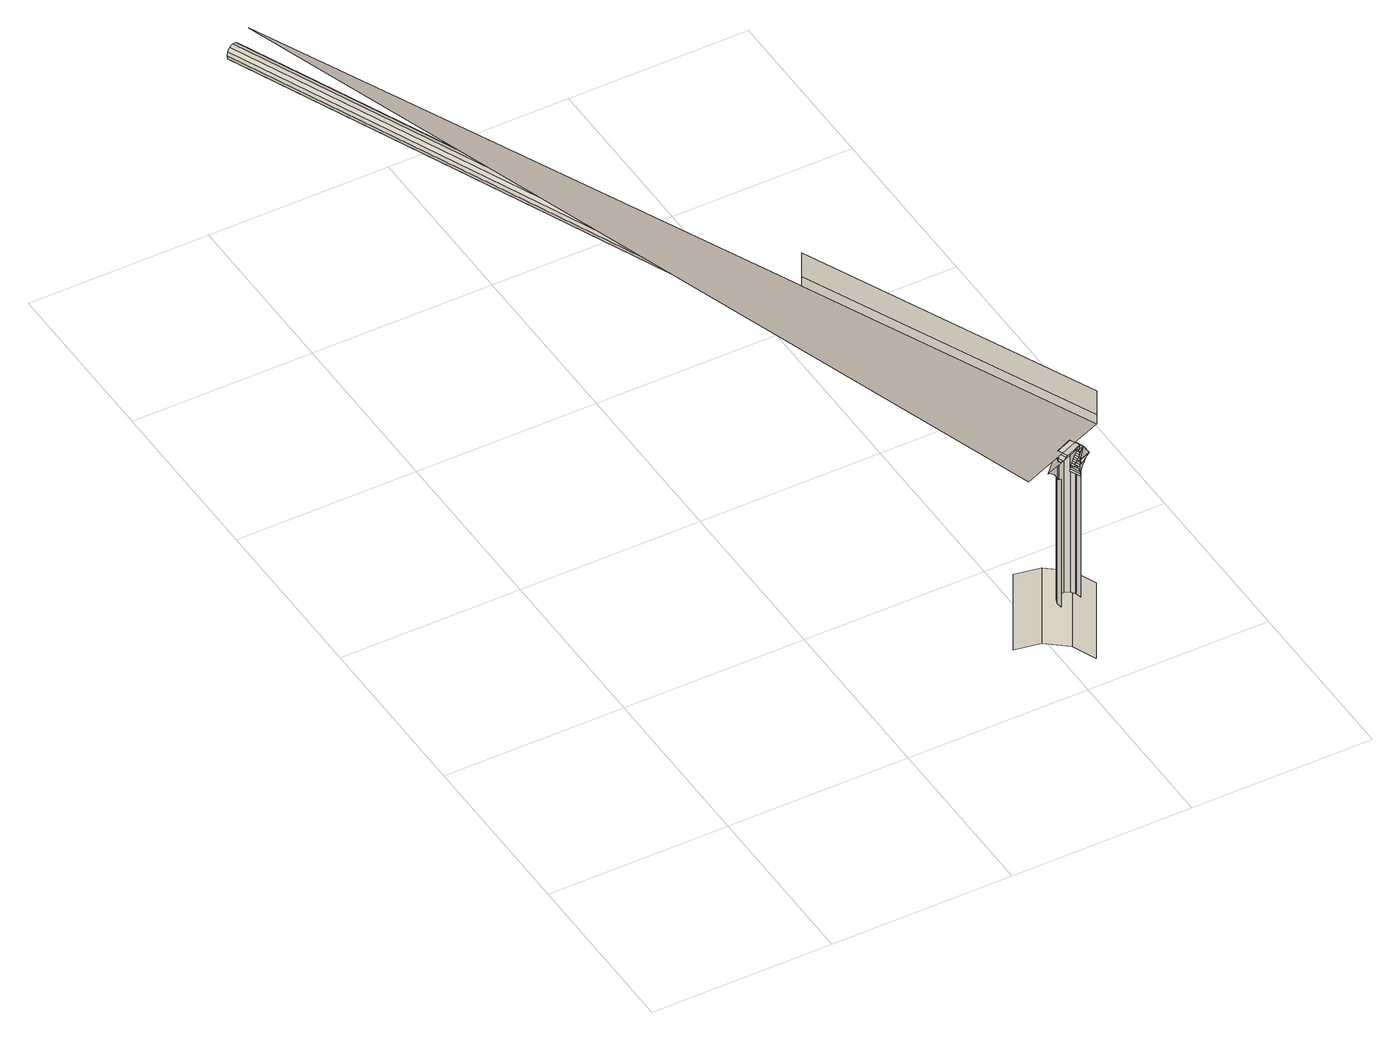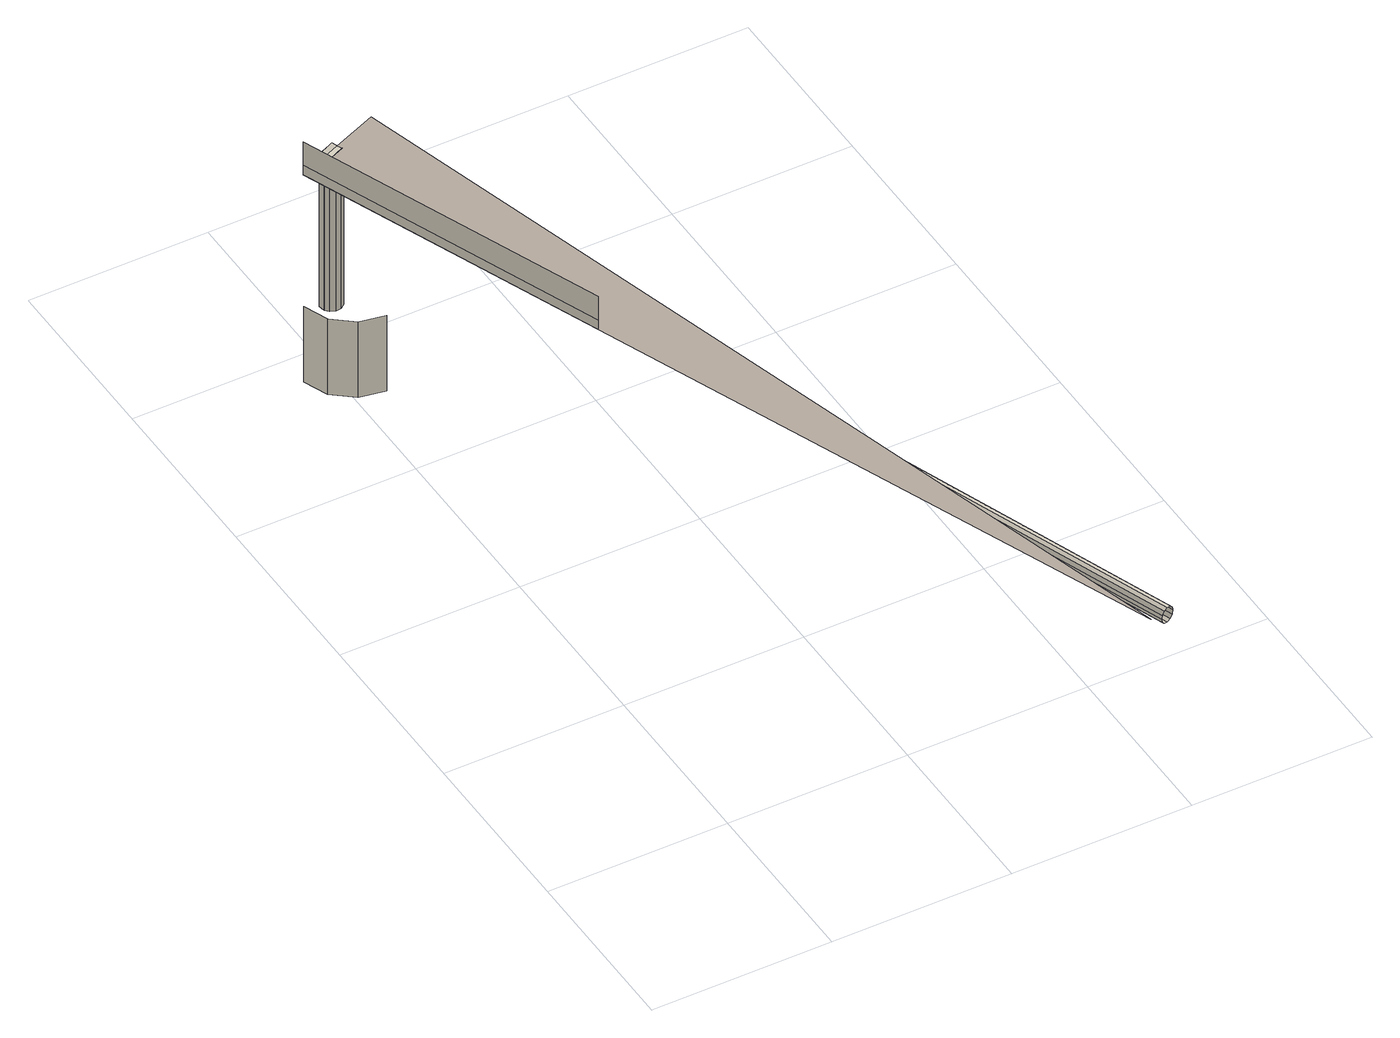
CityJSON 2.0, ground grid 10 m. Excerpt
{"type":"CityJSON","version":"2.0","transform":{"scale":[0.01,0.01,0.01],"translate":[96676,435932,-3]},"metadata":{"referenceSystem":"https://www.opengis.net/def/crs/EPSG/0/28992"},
"CityObjects":{
"bridge1":{"type":"Bridge","attributes":{"name":"Van Brienenoordbrug"},"children":["bridge1-1","bridge1-2","bridge1-3","bridge1-4","bridge1-5","bridge1-6","bridge1-7","bridge1-8","bridge1-9","bridge1-10","bridge1-11","bridge1-12","bridge1-13","bridge1-14","bridge1-15","bridge1-16","bridge1-17","bridge1-18","bridge1-19","bridge1-20","bridge1-21","bridge1-22","bridge1-23","bridge1-24","bridge1-25","bridge1-26","bridge1-27","bridge1-28","bridge1-29","bridge1-30","bridge1-31","bridge1-32","bridge1-33","bridge1-34","bridge1-35","bridge1-36","bridge1-37","bridge1-38","bridge1-39","bridge1-40","bridge1-41","bridge1-42","bridge1-43","bridge1-44","bridge1-45","bridge1-46","bridge1-47","bridge1-48","bridge1-49","bridge1-50","bridge1-51","bridge1-52","bridge1-53","bridge1-54","bridge1-55","bridge1-56","bridge1-57","bridge1-58","bridge1-59","bridge1-60","bridge1-61","bridge1-62","bridge1-63","bridge1-64","bridge1-65","bridge1-66","bridge1-67","bridge1-68","bridge1-69","bridge1-70","bridge1-71","bridge1-72","bridge1-73","bridge1-74","bridge1-75","bridge1-76","bridge1-77","bridge1-78","bridge1-79","bridge1-80","bridge1-81","bridge1-82","bridge1-83","bridge1-84","bridge1-85","bridge1-86","bridge1-87","bridge1-88","bridge1-89","bridge1-90","bridge1-91"],"geometry":[{"type":"MultiSurface","lod":"2","boundaries":[[[0,1,2,3,4,5,6,7,8,9]],[[10,11,12,13]],[[11,14,15,12]],[[14,16,17,15]]],"semantics":{"surfaces":[{"type":"OuterCeilingSurface"},{"type":"WallSurface"}],"values":[0,1,1,1]}}]},
"bridge1-1":{"type":"BridgeInstallation","parents":["bridge1"],"geometry":[{"type":"MultiSurface","lod":"2","boundaries":[[[18,19,20,21]]]}]},
"bridge1-2":{"type":"BridgeInstallation","parents":["bridge1"],"geometry":[{"type":"MultiSurface","lod":"2","boundaries":[[[21,20,22,23]]]}]},
"bridge1-3":{"type":"BridgeInstallation","parents":["bridge1"],"geometry":[{"type":"MultiSurface","lod":"2","boundaries":[[[23,22,24,25]]]}]},
"bridge1-4":{"type":"BridgeInstallation","parents":["bridge1"],"geometry":[{"type":"MultiSurface","lod":"2","boundaries":[[[26,27,19,18]]]}]},
"bridge1-5":{"type":"BridgeInstallation","parents":["bridge1"],"geometry":[{"type":"MultiSurface","lod":"2","boundaries":[[[25,24,28,29]]]}]},
"bridge1-6":{"type":"BridgeInstallation","parents":["bridge1"],"geometry":[{"type":"MultiSurface","lod":"2","boundaries":[[[30,31,27,26]]]}]},
"bridge1-7":{"type":"BridgeInstallation","parents":["bridge1"],"geometry":[{"type":"MultiSurface","lod":"2","boundaries":[[[32,33,31,30]]]}]},
"bridge1-8":{"type":"BridgeInstallation","parents":["bridge1"],"geometry":[{"type":"MultiSurface","lod":"2","boundaries":[[[29,28,34,35]]]}]},
"bridge1-9":{"type":"BridgeInstallation","parents":["bridge1"],"geometry":[{"type":"MultiSurface","lod":"2","boundaries":[[[36,37,33,32]]]}]},
"bridge1-10":{"type":"BridgeInstallation","parents":["bridge1"],"geometry":[{"type":"MultiSurface","lod":"2","boundaries":[[[35,34,38,39]]]}]},
"bridge1-11":{"type":"BridgeInstallation","parents":["bridge1"],"geometry":[{"type":"MultiSurface","lod":"2","boundaries":[[[39,38,40,41]]]}]},
"bridge1-12":{"type":"BridgeInstallation","parents":["bridge1"],"geometry":[{"type":"MultiSurface","lod":"2","boundaries":[[[41,40,37,36]]]}]},
"bridge1-13":{"type":"BridgeInstallation","parents":["bridge1"],"geometry":[{"type":"MultiSurface","lod":"2","boundaries":[[[42,43,44,45,46,47,48,49,50,51,52,53,54]]]}]},
"bridge1-14":{"type":"BridgeInstallation","parents":["bridge1"],"geometry":[{"type":"MultiSurface","lod":"2","boundaries":[[[55,43,42]]]}]},
"bridge1-15":{"type":"BridgeInstallation","parents":["bridge1"],"geometry":[{"type":"MultiSurface","lod":"2","boundaries":[[[42,56,55]]]}]},
"bridge1-16":{"type":"BridgeInstallation","parents":["bridge1"],"geometry":[{"type":"MultiSurface","lod":"2","boundaries":[[[45,57,58,46]]]}]},
"bridge1-17":{"type":"BridgeInstallation","parents":["bridge1"],"geometry":[{"type":"MultiSurface","lod":"2","boundaries":[[[59,60,58,57,44,43,55,61]]]}]},
"bridge1-18":{"type":"BridgeInstallation","parents":["bridge1"],"geometry":[{"type":"MultiSurface","lod":"2","boundaries":[[[45,44,57]]]}]},
"bridge1-19":{"type":"BridgeInstallation","parents":["bridge1"],"geometry":[{"type":"MultiSurface","lod":"2","boundaries":[[[62,43,55]]]}]},
"bridge1-20":{"type":"BridgeInstallation","parents":["bridge1"],"geometry":[{"type":"MultiSurface","lod":"2","boundaries":[[[62,55,56]]]}]},
"bridge1-21":{"type":"BridgeInstallation","parents":["bridge1"],"geometry":[{"type":"MultiSurface","lod":"2","boundaries":[[[61,55,62,63,64]]]}]},
"bridge1-22":{"type":"BridgeInstallation","parents":["bridge1"],"geometry":[{"type":"MultiSurface","lod":"2","boundaries":[[[64,63,65,66,67]]]}]},
"bridge1-23":{"type":"BridgeInstallation","parents":["bridge1"],"geometry":[{"type":"MultiSurface","lod":"2","boundaries":[[[68,4,3,69,70,71,43,42],[35,39,41,36,32,30,26,18,21,23,25,29]]]}]},
"bridge1-24":{"type":"BridgeInstallation","parents":["bridge1"],"geometry":[{"type":"MultiSurface","lod":"2","boundaries":[[[43,71,62]]]}]},
"bridge1-25":{"type":"BridgeInstallation","parents":["bridge1"],"geometry":[{"type":"MultiSurface","lod":"2","boundaries":[[[65,72,73,74,75,62,56]]]}]},
"bridge1-26":{"type":"BridgeInstallation","parents":["bridge1"],"geometry":[{"type":"MultiSurface","lod":"2","boundaries":[[[63,62,75,76]]]}]},
"bridge1-27":{"type":"BridgeInstallation","parents":["bridge1"],"geometry":[{"type":"MultiSurface","lod":"2","boundaries":[[[71,62,75]]]}]},
"bridge1-28":{"type":"BridgeInstallation","parents":["bridge1"],"geometry":[{"type":"MultiSurface","lod":"2","boundaries":[[[1,6,5,4,3,2]]]}]},
"bridge1-29":{"type":"BridgeInstallation","parents":["bridge1"],"geometry":[{"type":"MultiSurface","lod":"2","boundaries":[[[6,1,77,78,79,80,81,82,83,84]]]}]},
"bridge1-30":{"type":"BridgeInstallation","parents":["bridge1"],"geometry":[{"type":"MultiSurface","lod":"2","boundaries":[[[63,76,73,72,65]]]}]},
"bridge1-31":{"type":"BridgeInstallation","parents":["bridge1"],"geometry":[{"type":"MultiSurface","lod":"2","boundaries":[[[85,86,87,88,71,74,73,72,65,56]]]}]},
"bridge1-32":{"type":"BridgeInstallation","parents":["bridge1"],"geometry":[{"type":"MultiSurface","lod":"2","boundaries":[[[65,72,88,66]]]}]},
"bridge1-33":{"type":"BridgeInstallation","parents":["bridge1"],"geometry":[{"type":"MultiSurface","lod":"2","boundaries":[[[89,90,67,66]]]}]},
"bridge1-34":{"type":"BridgeInstallation","parents":["bridge1"],"geometry":[{"type":"MultiSurface","lod":"2","boundaries":[[[66,88,87,86,91,89]]]}]},
"bridge1-35":{"type":"BridgeInstallation","parents":["bridge1"],"geometry":[{"type":"MultiSurface","lod":"2","boundaries":[[[85,92,93,94,71,88,87,86]]]}]},
"bridge1-36":{"type":"BridgeInstallation","parents":["bridge1"],"geometry":[{"type":"MultiSurface","lod":"2","boundaries":[[[95,80,81,96]]]}]},
"bridge1-37":{"type":"BridgeInstallation","parents":["bridge1"],"geometry":[{"type":"MultiSurface","lod":"2","boundaries":[[[97,98,99]]]}]},
"bridge1-38":{"type":"BridgeInstallation","parents":["bridge1"],"geometry":[{"type":"MultiSurface","lod":"2","boundaries":[[[89,91,94,93]]]}]},
"bridge1-39":{"type":"BridgeInstallation","parents":["bridge1"],"geometry":[{"type":"MultiSurface","lod":"2","boundaries":[[[71,100,90,89,93]]]}]},
"bridge1-40":{"type":"BridgeInstallation","parents":["bridge1"],"geometry":[{"type":"MultiSurface","lod":"2","boundaries":[[[101,79,80,95]]]}]},
"bridge1-41":{"type":"BridgeInstallation","parents":["bridge1"],"geometry":[{"type":"MultiSurface","lod":"2","boundaries":[[[99,98,102]]]}]},
"bridge1-42":{"type":"BridgeInstallation","parents":["bridge1"],"geometry":[{"type":"MultiSurface","lod":"2","boundaries":[[[88,72,73,74]]]}]},
"bridge1-43":{"type":"BridgeInstallation","parents":["bridge1"],"geometry":[{"type":"MultiSurface","lod":"2","boundaries":[[[74,73,76,75]]]}]},
"bridge1-44":{"type":"BridgeInstallation","parents":["bridge1"],"geometry":[{"type":"MultiSurface","lod":"2","boundaries":[[[103,104,98]]]}]},
"bridge1-45":{"type":"BridgeInstallation","parents":["bridge1"],"geometry":[{"type":"MultiSurface","lod":"2","boundaries":[[[86,87,91]]]}]},
"bridge1-46":{"type":"BridgeInstallation","parents":["bridge1"],"geometry":[{"type":"MultiSurface","lod":"2","boundaries":[[[71,75,74]]]}]},
"bridge1-47":{"type":"BridgeInstallation","parents":["bridge1"],"geometry":[{"type":"MultiSurface","lod":"2","boundaries":[[[71,88,74]]]}]},
"bridge1-48":{"type":"BridgeInstallation","parents":["bridge1"]},
"bridge1-49":{"type":"BridgeInstallation","parents":["bridge1"],"geometry":[{"type":"MultiSurface","lod":"2","boundaries":[[[71,91,87,88]]]}]},
"bridge1-50":{"type":"BridgeInstallation","parents":["bridge1"],"geometry":[{"type":"MultiSurface","lod":"2","boundaries":[[[94,93,71]]]}]},
"bridge1-51":{"type":"BridgeInstallation","parents":["bridge1"]},
"bridge1-52":{"type":"BridgeInstallation","parents":["bridge1"],"geometry":[{"type":"MultiSurface","lod":"2","boundaries":[[[71,94,91]]]}]},
"bridge1-53":{"type":"BridgeInstallation","parents":["bridge1"]},
"bridge1-54":{"type":"BridgeInstallation","parents":["bridge1"],"geometry":[{"type":"MultiSurface","lod":"2","boundaries":[[[105,106,107,108]]]}]},
"bridge1-55":{"type":"BridgeInstallation","parents":["bridge1"],"geometry":[{"type":"MultiSurface","lod":"2","boundaries":[[[109,110,111]]]}]},
"bridge1-56":{"type":"BridgeInstallation","parents":["bridge1"],"geometry":[{"type":"MultiSurface","lod":"2","boundaries":[[[108,111,110,112,113,114,105]]]}]},
"bridge1-57":{"type":"BridgeInstallation","parents":["bridge1"],"geometry":[{"type":"MultiSurface","lod":"2","boundaries":[[[115,116,110,109]]]}]},
"bridge1-58":{"type":"BridgeInstallation","parents":["bridge1"],"geometry":[{"type":"MultiSurface","lod":"2","boundaries":[[[112,110,116,117]]]}]},
"bridge1-59":{"type":"BridgeInstallation","parents":["bridge1"],"geometry":[{"type":"MultiSurface","lod":"2","boundaries":[[[71,111,110,116,118,119,100]]]}]},
"bridge1-60":{"type":"BridgeInstallation","parents":["bridge1"]},
"bridge1-61":{"type":"BridgeInstallation","parents":["bridge1"],"geometry":[{"type":"MultiSurface","lod":"2","boundaries":[[[69,2,1,77]]]}]},
"bridge1-62":{"type":"BridgeInstallation","parents":["bridge1"],"geometry":[{"type":"MultiSurface","lod":"2","boundaries":[[[69,3,2]]]}]},
"bridge1-63":{"type":"BridgeInstallation","parents":["bridge1"],"geometry":[{"type":"MultiSurface","lod":"2","boundaries":[[[120,114,113,112]]]}]},
"bridge1-64":{"type":"BridgeInstallation","parents":["bridge1"],"geometry":[{"type":"MultiSurface","lod":"2","boundaries":[[[117,116,118,121]]]}]},
"bridge1-65":{"type":"BridgeInstallation","parents":["bridge1"],"geometry":[{"type":"MultiSurface","lod":"2","boundaries":[[[122,121,117,112,113,123]]]}]},
"bridge1-66":{"type":"BridgeInstallation","parents":["bridge1"],"geometry":[{"type":"MultiSurface","lod":"2","boundaries":[[[124,117,121,118,116,115,125,126]]]}]},
"bridge1-67":{"type":"BridgeInstallation","parents":["bridge1"],"geometry":[{"type":"MultiSurface","lod":"2","boundaries":[[[120,112,117,124]]]}]},
"bridge1-68":{"type":"BridgeInstallation","parents":["bridge1"],"geometry":[{"type":"MultiSurface","lod":"2","boundaries":[[[119,118,121,122]]]}]},
"bridge1-69":{"type":"BridgeInstallation","parents":["bridge1"],"geometry":[{"type":"MultiSurface","lod":"2","boundaries":[[[127,78,79,101]]]}]},
"bridge1-70":{"type":"BridgeInstallation","parents":["bridge1"],"geometry":[{"type":"MultiSurface","lod":"2","boundaries":[[[101,128,127]]]}]},
"bridge1-71":{"type":"BridgeInstallation","parents":["bridge1"],"geometry":[{"type":"MultiSurface","lod":"2","boundaries":[[[102,98,127]]]}]},
"bridge1-72":{"type":"BridgeInstallation","parents":["bridge1"],"geometry":[{"type":"MultiSurface","lod":"2","boundaries":[[[128,102,127]]]}]},
"bridge1-73":{"type":"BridgeInstallation","parents":["bridge1"],"geometry":[{"type":"MultiSurface","lod":"2","boundaries":[[[129,126,125,130]]]}]},
"bridge1-74":{"type":"BridgeInstallation","parents":["bridge1"],"geometry":[{"type":"MultiSurface","lod":"2","boundaries":[[[92,70,93]]]}]},
"bridge1-75":{"type":"BridgeInstallation","parents":["bridge1"],"geometry":[{"type":"MultiSurface","lod":"2","boundaries":[[[131,129,130,132]]]}]},
"bridge1-76":{"type":"BridgeInstallation","parents":["bridge1"],"geometry":[{"type":"MultiSurface","lod":"2","boundaries":[[[69,77,78,127]]]}]},
"bridge1-77":{"type":"BridgeInstallation","parents":["bridge1"],"geometry":[{"type":"MultiSurface","lod":"2","boundaries":[[[133,131,132,134]]]}]},
"bridge1-78":{"type":"BridgeInstallation","parents":["bridge1"],"geometry":[{"type":"MultiSurface","lod":"2","boundaries":[[[135,104,98]]]}]},
"bridge1-79":{"type":"BridgeInstallation","parents":["bridge1"],"geometry":[{"type":"MultiSurface","lod":"2","boundaries":[[[71,93,70]]]}]},
"bridge1-80":{"type":"BridgeInstallation","parents":["bridge1"],"geometry":[{"type":"MultiSurface","lod":"2","boundaries":[[[136,133,134,137]]]}]},
"bridge1-81":{"type":"BridgeInstallation","parents":["bridge1"]},
"bridge1-82":{"type":"BridgeInstallation","parents":["bridge1"],"geometry":[{"type":"MultiSurface","lod":"2","boundaries":[[[109,111,71,70,138,139,140,137,134,132,130,125,115]]]}]},
"bridge1-83":{"type":"BridgeInstallation","parents":["bridge1"],"geometry":[{"type":"MultiSurface","lod":"2","boundaries":[[[135,98,114,120,124,126,129,131,133,136,141,142,143]]]}]},
"bridge1-84":{"type":"BridgeInstallation","parents":["bridge1"],"geometry":[{"type":"MultiSurface","lod":"2","boundaries":[[[135,127,98]]]}]},
"bridge1-85":{"type":"BridgeInstallation","parents":["bridge1"],"geometry":[{"type":"MultiSurface","lod":"2","boundaries":[[[141,136,137,140]]]}]},
"bridge1-86":{"type":"BridgeInstallation","parents":["bridge1"],"geometry":[{"type":"MultiSurface","lod":"2","boundaries":[[[70,69,127,135]]]}]},
"bridge1-87":{"type":"BridgeInstallation","parents":["bridge1"],"geometry":[{"type":"MultiSurface","lod":"2","boundaries":[[[142,141,140,139]]]}]},
"bridge1-88":{"type":"BridgeInstallation","parents":["bridge1"],"geometry":[{"type":"MultiSurface","lod":"2","boundaries":[[[143,142,139,138]]]}]},
"bridge1-89":{"type":"BridgeInstallation","parents":["bridge1"],"geometry":[{"type":"MultiSurface","lod":"2","boundaries":[[[135,143,138,70]]]}]},
"bridge1-90":{"type":"BridgeInstallation","parents":["bridge1"],"geometry":[{"type":"MultiSurface","lod":"2","boundaries":[[[144,145,146,147]]]}]},
"bridge1-91":{"type":"BridgeInstallation","parents":["bridge1"],"geometry":[{"type":"MultiSurface","lod":"2","boundaries":[[[0,9,147,146]]]}]}
},
"vertices":[
[2200,263,1448],[2041,197,1448],[2039,203,1448],[2030,225,1448],[1940,187,1448],[1941,185,1448],[1952,160,1448],[1705,57,1448],[207,4969,1294],[1507,1901,1395],[1834,433,521],[1978,405,521],[1978,405,40],[1834,433,40],[2092,313,521],[2092,313,40],[2149,177,521],[2149,177,40],
[1944,188,1423],[53,4904,1258],[48,4901,1235],[1938,186,1400],
[53,4904,1213],[1944,188,1377],
[69,4910,1196],[1959,195,1360],
[1959,195,1439],[69,4910,1275],
[90,4919,1190],[1980,204,1354],
[1980,204,1445],[90,4919,1281],
[2001,213,1439],[111,4928,1275],
[111,4928,1196],[2001,213,1360],
[2017,219,1423],[126,4935,1258],
[126,4935,1213],[2017,219,1377],
[132,4937,1235],[2023,221,1400],
[1872,158,1351],[1936,185,1351],[1936,185,1267],[1934,184,1274],[1931,183,1284],[1927,181,1294],[1922,179,1303],[1917,177,1312],[1910,174,1320],[1904,171,1328],[1897,168,1334],[1889,165,1341],[1881,162,1347],
[1936,186,1351],
[1946,217,1351],
[1937,178,1274],[1939,164,1284],
[1940,154,477],[1940,154,1290],[1936,186,477],
[1937,189,1351],
[1948,215,1351],[1948,215,477],
[1951,218,1351],[1973,234,1351],[1973,234,477],
[1914,176,1424],[2054,235,1424],[2097,253,1351],[2033,226,1351],
[2024,225,1351],[2026,225,1351],[2028,226,1351],[2031,226,1351],
[2030,226,1351],
[2053,171,1450],[2054,169,1450],[2052,168,1450],[2049,167,1450],[2034,160,1450],[1981,138,1450],[1967,132,1450],[1964,131,1450],
[1970,236,1351],[2029,227,1351],[2030,227,1351],[2032,226,1351],
[2004,238,1351],[2004,238,477],
[2031,227,1351],
[2002,241,1351],[2030,228,1351],[2032,227,1351],
[2027,157,1443],[2006,148,1448],
[2010,150,1357],[2056,170,1351],[2031,159,1364],
[2033,226,477],
[2043,164,1427],
[2046,165,1382],
[2053,168,1351],[2046,144,1351],
[2055,169,1264],[2053,168,1254],[2029,224,1254],[2031,225,1264],
[2034,226,1274],[2034,225,1274],[2033,226,1273],
[2056,172,1274],[2057,170,1272],[2056,170,1271],
[2037,228,1284],[2043,214,1284],
[2054,187,1284],
[2048,207,1289],[2048,207,477],
[2057,170,1274],
[2052,201,1293],
[2052,201,477],[2057,170,477],
[2061,171,1284],[2041,229,1294],[2065,173,1294],
[2078,179,1424],
[2050,167,1405],
[2070,175,1303],[2046,232,1303],
[2076,178,1312],[2052,234,1312],
[2082,180,1320],[2058,236,1320],
[2121,197,1351],
[2088,183,1328],[2065,239,1328],
[2088,249,1347],[2080,246,1341],[2072,242,1335],
[2096,186,1335],[2104,190,1341],[2112,193,1347],
[1507,1901,1606],[2200,263,1659],[2200,263,1510],[1507,1901,1456]
]}
